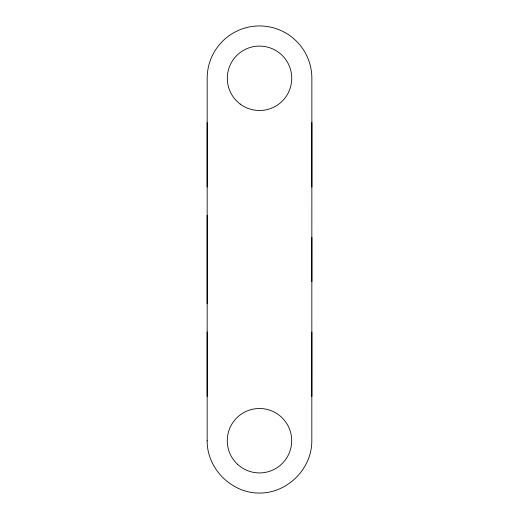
<?xml version="1.0" encoding="UTF-8"?>
<svg xmlns="http://www.w3.org/2000/svg" width="519" height="519" viewBox="0 0 519 519"><rect width="100%" height="100%" fill="white"/><g stroke="black" fill="none" stroke-linecap="round" stroke-linejoin="round"><path stroke-width="0.78" d="M207.159 440.884L207.172 78.298A52.348 52.348 0 0 1 259.519 25.95A52.348 52.348 0 0 1 311.867 78.298L311.822 440.715C311.99 468.728 287.487 493.232 259.474 493.05C231.455 493.225 206.958 468.715 207.133 440.702M311.867 122.594L311.867 187.022M311.867 237.352L311.867 281.648M311.867 331.985L311.867 396.412M207.165 122.594L207.165 187.022M207.165 215.21L207.165 303.797M207.159 331.985L207.159 396.412M240.167 104.053A32.217 32.217 0 0 0 291.496 82.184A32.217 32.217 0 0 0 246.888 48.663A32.217 32.217 0 0 0 240.167 104.053M237.585 464.343A32.217 32.217 0 0 0 290.893 447.845A32.217 32.217 0 0 0 249.957 409.932A32.217 32.217 0 0 0 237.585 464.343"/></g></svg>
